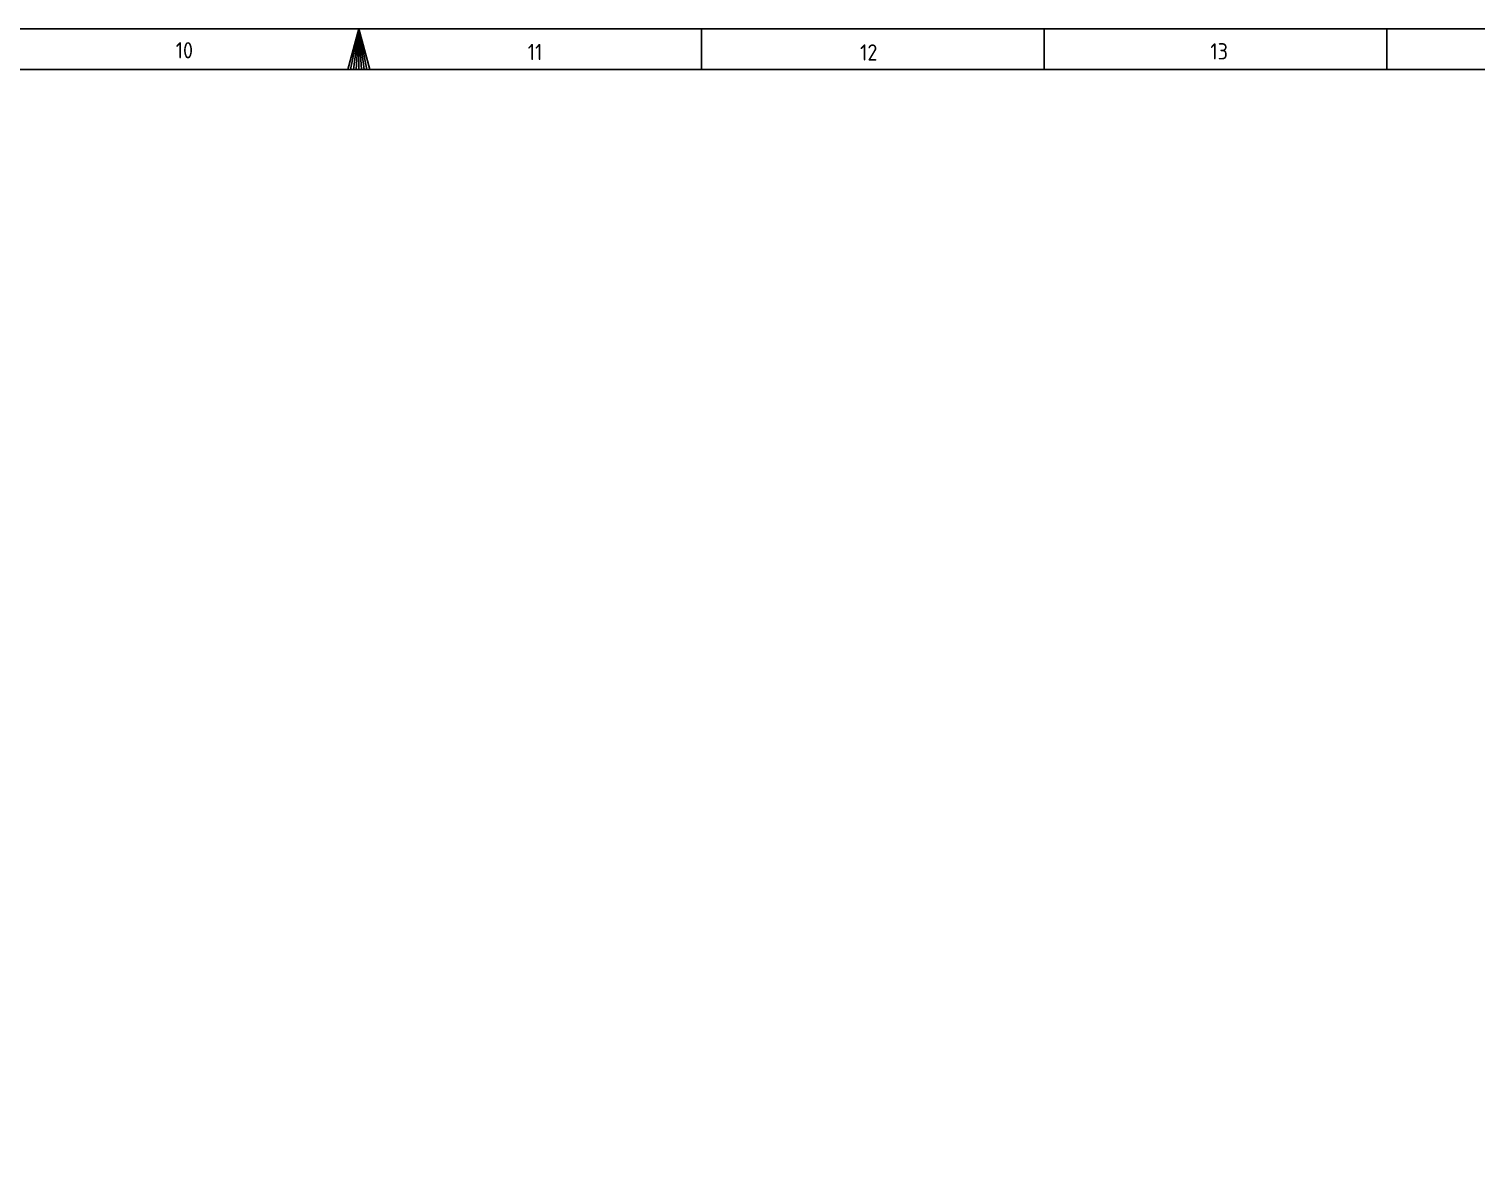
# Model space of a CAD drawing. Header units: inches. Extents: x 985 to 11353, y 526 to 2181.
# Drawn here: x 6935 to 7268, y 1920.6 to 2181.2 of the extents above; entities that cross this region are included whole.
import ezdxf

# ---------------------------------------------------------------- set-up
doc = ezdxf.new("R2010")
doc.units = ezdxf.units.IN
doc.header["$MEASUREMENT"] = 0
doc.layers.add('CABLE ROUTE FOR TOTAL PLANE-EMBED 2_DWG$0$SILICAGEL BORDER', color=7, linetype='Continuous')
doc.styles.get("Standard").update_dxf_attribs({"font": 'isocp3.shx'})

# ---------------------------------------------------------------- blocks, each defined once
blk = doc.blocks.new('240A1')
at = {"color": 0, "lineweight": -3}
for p, q in [((1045695.47, 286840.35), (1045695.47, 286835.35)), ((1045737.52, 286840.35), (1045737.52, 286835.35)), ((1045779.57, 286840.35), (1045779.57, 286835.35)), ((1045821.62, 286840.35), (1045821.62, 286835.35))]:
    blk.add_line(p, q, dxfattribs=at)
at = {"color": 5, "lineweight": -3}
blk.add_lwpolyline([(1045274.97, 286840.35), (1046115.97, 286840.35), (1046115.97, 286246.35), (1045274.97, 286246.35)], close=True, dxfattribs=at)
at = {"lineweight": -3}
blk.add_lwpolyline([(1045695.47, 286840.35), (1045694.13, 286835.35), (1045696.81, 286835.35), (1045695.47, 286840.35), (1045694.46, 286835.35), (1045694.8, 286835.35), (1045695.47, 286840.35), (1045695.13, 286835.35), (1045695.8, 286835.35), (1045695.47, 286840.35), (1045696.14, 286835.35), (1045696.47, 286835.35), (1045695.47, 286840.35)], dxfattribs=at)
at = {"color": 0, "lineweight": -3}
blk.add_lwpolyline([(1045279.97, 286835.35), (1046110.97, 286835.35), (1046110.97, 286251.35), (1045279.97, 286251.35)], close=True, dxfattribs=at)
at = {"lineweight": -3, "char_height": 2, "attachment_point": 1}
for s, insert in [('10', (1045673, 286838.73)), ('11', (1045716.2, 286838.52)), ('12', (1045756.98, 286838.46)), ('13', (1045799.96, 286838.6))]:
    blk.add_mtext_dynamic_manual_height_columns(s, width=2, gutter_width=1, heights=[0], dxfattribs=dict(at, insert=insert))

msp = doc.modelspace()

# ---------------------------------------------------------------- block references
at = {"layer": 'CABLE ROUTE FOR TOTAL PLANE-EMBED 2_DWG$0$SILICAGEL BORDER', "color": 7, "xscale": 1.875, "yscale": 1.875, "zscale": 1.875}
msp.add_blockref('240A1', (-1953668.07, -535644.44), dxfattribs=at)

doc.saveas('drawing.dxf')
